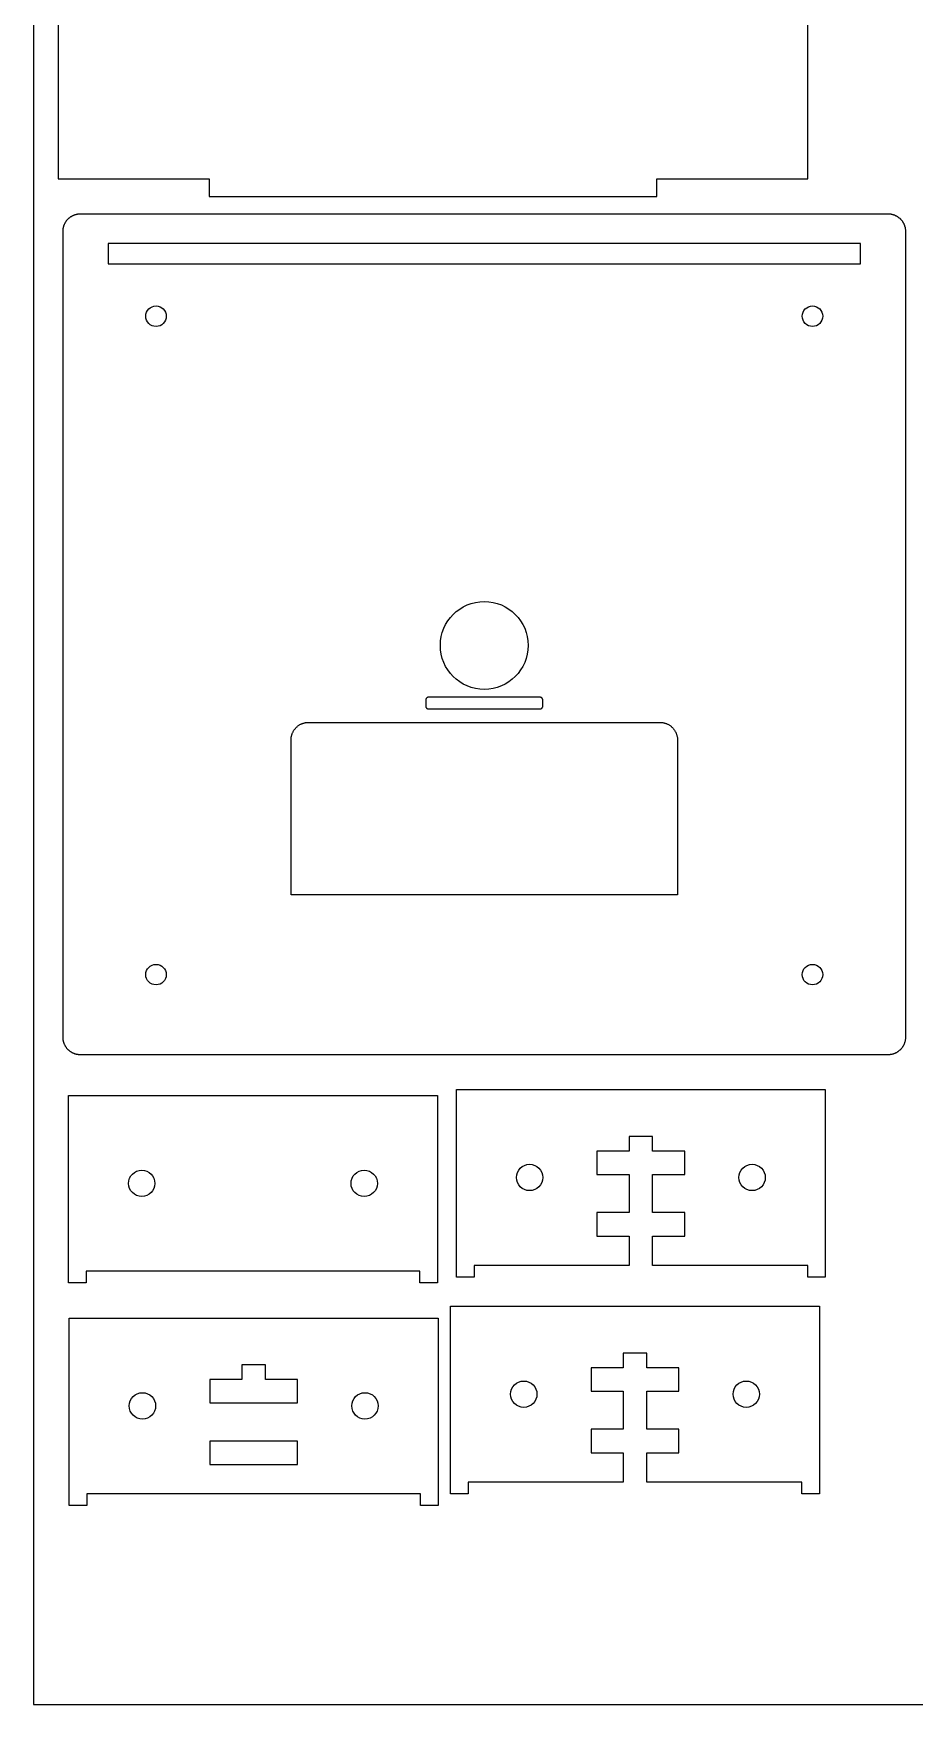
# Model space of a CAD drawing. Extents: x 401 to 901, y 2213 to 3013.
# Drawn here: x 401 to 551.5, y 2213 to 2498.3 of the extents above; entities that cross this region are included whole.
import ezdxf

# ---------------------------------------------------------------- set-up
doc = ezdxf.new("R2010")
doc.units = 0
doc.layers.add('CORTE_LASER$CORTE', color=7, linetype='CONTINUOUS')

msp = doc.modelspace()

# ---------------------------------------------------------------- linework, layer by layer
at = {"layer": 'CORTE_LASER$CORTE'}
for p, q in [((401, 3013), (401, 2213)), ((405.25, 2732.5), (405.25, 2473.5)), ((533.25, 2473.5), (533.25, 2732.5)), ((405.25, 2473.5), (419.25, 2473.5)), ((419.25, 2473.5), (431, 2473.5)), ((431, 2473.5), (431, 2470.5)), ((507.5, 2470.5), (507.5, 2473.5)), ((507.5, 2473.5), (519.25, 2473.5)), ((519.25, 2473.5), (533.25, 2473.5)), ((431, 2470.5), (507.5, 2470.5)), ((406.16, 2465.47), (406.14, 2465.4)), ((406.18, 2465.53), (406.16, 2465.47)), ((406.21, 2465.6), (406.18, 2465.53)), ((406.24, 2465.67), (406.21, 2465.6)), ((406.27, 2465.74), (406.24, 2465.67)), ((406.3, 2465.81), (406.27, 2465.74)), ((406.34, 2465.88), (406.3, 2465.81)), ((406.37, 2465.94), (406.34, 2465.88)), ((406.41, 2466.01), (406.37, 2465.94)), ((406.45, 2466.08), (406.41, 2466.01)), ((406.49, 2466.14), (406.45, 2466.08)), ((406.53, 2466.21), (406.49, 2466.14)), ((406.58, 2466.27), (406.53, 2466.21)), ((406.62, 2466.33), (406.58, 2466.27)), ((406.67, 2466.39), (406.62, 2466.33)), ((406.72, 2466.45), (406.67, 2466.39)), ((406.77, 2466.51), (406.72, 2466.45)), ((406.82, 2466.57), (406.77, 2466.51)), ((406.88, 2466.62), (406.82, 2466.57)), ((406.93, 2466.68), (406.88, 2466.62)), ((406.99, 2466.73), (406.93, 2466.68)), ((407.05, 2466.78), (406.99, 2466.73)), ((407.11, 2466.83), (407.05, 2466.78)), ((407.17, 2466.88), (407.11, 2466.83)), ((407.23, 2466.92), (407.17, 2466.88)), ((407.29, 2466.97), (407.23, 2466.92)), ((407.36, 2467.01), (407.29, 2466.97)), ((407.42, 2467.05), (407.36, 2467.01)), ((407.49, 2467.09), (407.42, 2467.05)), ((407.56, 2467.13), (407.49, 2467.09)), ((407.62, 2467.16), (407.56, 2467.13)), ((407.69, 2467.2), (407.62, 2467.16)), ((407.76, 2467.23), (407.69, 2467.2)), ((407.83, 2467.26), (407.76, 2467.23)), ((407.9, 2467.29), (407.83, 2467.26)), ((407.97, 2467.32), (407.9, 2467.29)), ((408.03, 2467.34), (407.97, 2467.32)), ((408.1, 2467.36), (408.03, 2467.34)), ((408.17, 2467.38), (408.1, 2467.36)), ((408.24, 2467.4), (408.17, 2467.38)), ((408.31, 2467.42), (408.24, 2467.4)), ((408.38, 2467.44), (408.31, 2467.42)), ((408.45, 2467.45), (408.38, 2467.44)), ((408.52, 2467.46), (408.45, 2467.45)), ((408.59, 2467.47), (408.52, 2467.46)), ((408.66, 2467.48), (408.59, 2467.47)), ((408.73, 2467.49), (408.66, 2467.48)), ((408.8, 2467.49), (408.73, 2467.49)), ((408.87, 2467.5), (408.8, 2467.49)), ((408.93, 2467.5), (408.87, 2467.5)), ((409, 2467.5), (408.93, 2467.5)), ((547, 2467.5), (409, 2467.5)), ((547.07, 2467.5), (547, 2467.5)), ((547.13, 2467.5), (547.07, 2467.5)), ((547.2, 2467.49), (547.13, 2467.5)), ((547.27, 2467.49), (547.2, 2467.49)), ((547.34, 2467.48), (547.27, 2467.49)), ((547.41, 2467.47), (547.34, 2467.48)), ((547.48, 2467.46), (547.41, 2467.47)), ((547.55, 2467.45), (547.48, 2467.46)), ((547.62, 2467.44), (547.55, 2467.45)), ((547.69, 2467.42), (547.62, 2467.44)), ((547.76, 2467.4), (547.69, 2467.42)), ((547.83, 2467.38), (547.76, 2467.4)), ((547.9, 2467.36), (547.83, 2467.38)), ((547.97, 2467.34), (547.9, 2467.36)), ((548.03, 2467.32), (547.97, 2467.34)), ((548.1, 2467.29), (548.03, 2467.32)), ((548.17, 2467.26), (548.1, 2467.29)), ((548.24, 2467.23), (548.17, 2467.26)), ((548.31, 2467.2), (548.24, 2467.23)), ((548.38, 2467.16), (548.31, 2467.2)), ((548.44, 2467.13), (548.38, 2467.16)), ((548.51, 2467.09), (548.44, 2467.13)), ((548.58, 2467.05), (548.51, 2467.09)), ((548.64, 2467.01), (548.58, 2467.05)), ((548.71, 2466.97), (548.64, 2467.01)), ((548.77, 2466.92), (548.71, 2466.97)), ((548.83, 2466.88), (548.77, 2466.92)), ((548.89, 2466.83), (548.83, 2466.88)), ((548.95, 2466.78), (548.89, 2466.83)), ((549.01, 2466.73), (548.95, 2466.78)), ((549.07, 2466.68), (549.01, 2466.73)), ((549.12, 2466.62), (549.07, 2466.68)), ((549.18, 2466.57), (549.12, 2466.62)), ((549.23, 2466.51), (549.18, 2466.57)), ((549.28, 2466.45), (549.23, 2466.51)), ((549.33, 2466.39), (549.28, 2466.45)), ((549.38, 2466.33), (549.33, 2466.39)), ((549.42, 2466.27), (549.38, 2466.33)), ((549.47, 2466.21), (549.42, 2466.27)), ((549.51, 2466.14), (549.47, 2466.21)), ((549.55, 2466.08), (549.51, 2466.14)), ((549.59, 2466.01), (549.55, 2466.08)), ((549.63, 2465.94), (549.59, 2466.01)), ((549.66, 2465.88), (549.63, 2465.94)), ((549.7, 2465.81), (549.66, 2465.88)), ((549.73, 2465.74), (549.7, 2465.81)), ((549.76, 2465.67), (549.73, 2465.74)), ((549.79, 2465.6), (549.76, 2465.67)), ((549.82, 2465.53), (549.79, 2465.6)), ((549.84, 2465.47), (549.82, 2465.53)), ((549.86, 2465.4), (549.84, 2465.47)), ((406.01, 2464.7), (406, 2464.63)), ((406, 2464.63), (406, 2464.57)), ((406, 2464.57), (406, 2464.5)), ((406, 2464.5), (406, 2327)), ((406.02, 2464.84), (406.01, 2464.77)), ((406.01, 2464.77), (406.01, 2464.7)), ((406.03, 2464.91), (406.02, 2464.84)), ((406.04, 2464.98), (406.03, 2464.91)), ((406.05, 2465.05), (406.04, 2464.98)), ((406.06, 2465.12), (406.05, 2465.05)), ((406.08, 2465.19), (406.06, 2465.12)), ((406.1, 2465.26), (406.08, 2465.19)), ((406.12, 2465.33), (406.1, 2465.26)), ((406.14, 2465.4), (406.12, 2465.33)), ((549.88, 2465.33), (549.86, 2465.4)), ((549.9, 2465.26), (549.88, 2465.33)), ((549.92, 2465.19), (549.9, 2465.26)), ((549.94, 2465.12), (549.92, 2465.19)), ((549.95, 2465.05), (549.94, 2465.12)), ((549.96, 2464.98), (549.95, 2465.05)), ((549.97, 2464.91), (549.96, 2464.98)), ((549.98, 2464.84), (549.97, 2464.91)), ((549.99, 2464.77), (549.98, 2464.84)), ((549.99, 2464.7), (549.99, 2464.77)), ((550, 2464.63), (549.99, 2464.7)), ((550, 2464.57), (550, 2464.63)), ((550, 2464.5), (550, 2464.57)), ((550, 2327), (550, 2464.5)), ((542.25, 2462.5), (413.75, 2462.5)), ((413.75, 2462.5), (413.75, 2459)), ((542.25, 2459), (542.25, 2462.5)), ((413.75, 2459), (542.25, 2459)), ((406, 2327), (406, 2326.93)), ((406, 2326.93), (406, 2326.87)), ((406, 2326.87), (406.01, 2326.8)), ((406.01, 2326.8), (406.01, 2326.73)), ((406.01, 2326.73), (406.02, 2326.66)), ((406.02, 2326.66), (406.03, 2326.59)), ((406.03, 2326.59), (406.04, 2326.52)), ((406.04, 2326.52), (406.05, 2326.45)), ((406.05, 2326.45), (406.06, 2326.38)), ((406.06, 2326.38), (406.08, 2326.31)), ((406.08, 2326.31), (406.1, 2326.24)), ((406.1, 2326.24), (406.12, 2326.17)), ((406.12, 2326.17), (406.14, 2326.1)), ((406.14, 2326.1), (406.16, 2326.03)), ((406.16, 2326.03), (406.18, 2325.97)), ((406.18, 2325.97), (406.21, 2325.9)), ((406.21, 2325.9), (406.24, 2325.83)), ((406.24, 2325.83), (406.27, 2325.76)), ((406.27, 2325.76), (406.3, 2325.69)), ((406.3, 2325.69), (406.34, 2325.62)), ((406.34, 2325.62), (406.37, 2325.56)), ((549.63, 2325.56), (549.66, 2325.62)), ((549.66, 2325.62), (549.7, 2325.69)), ((549.7, 2325.69), (549.73, 2325.76)), ((549.73, 2325.76), (549.76, 2325.83)), ((549.76, 2325.83), (549.79, 2325.9)), ((549.79, 2325.9), (549.82, 2325.97)), ((549.82, 2325.97), (549.84, 2326.03)), ((549.84, 2326.03), (549.86, 2326.1)), ((549.86, 2326.1), (549.88, 2326.17)), ((549.88, 2326.17), (549.9, 2326.24)), ((549.9, 2326.24), (549.92, 2326.31)), ((549.92, 2326.31), (549.94, 2326.38)), ((549.94, 2326.38), (549.95, 2326.45)), ((549.95, 2326.45), (549.96, 2326.52)), ((549.96, 2326.52), (549.97, 2326.59)), ((549.97, 2326.59), (549.98, 2326.66)), ((549.98, 2326.66), (549.99, 2326.73)), ((549.99, 2326.8), (550, 2326.87)), ((549.99, 2326.73), (549.99, 2326.8)), ((550, 2326.93), (550, 2327)), ((550, 2326.87), (550, 2326.93)), ((406.37, 2325.56), (406.41, 2325.49)), ((406.41, 2325.49), (406.45, 2325.42)), ((406.45, 2325.42), (406.49, 2325.36)), ((406.49, 2325.36), (406.53, 2325.29)), ((406.53, 2325.29), (406.58, 2325.23)), ((406.58, 2325.23), (406.62, 2325.17)), ((406.62, 2325.17), (406.67, 2325.11)), ((406.67, 2325.11), (406.72, 2325.05)), ((406.72, 2325.05), (406.77, 2324.99)), ((406.77, 2324.99), (406.82, 2324.93)), ((406.82, 2324.93), (406.88, 2324.88)), ((406.88, 2324.88), (406.93, 2324.82)), ((406.93, 2324.82), (406.99, 2324.77)), ((406.99, 2324.77), (407.05, 2324.72)), ((407.05, 2324.72), (407.11, 2324.67)), ((407.11, 2324.67), (407.17, 2324.62)), ((407.17, 2324.62), (407.23, 2324.58)), ((407.23, 2324.58), (407.29, 2324.53)), ((407.29, 2324.53), (407.36, 2324.49)), ((407.36, 2324.49), (407.42, 2324.45)), ((407.42, 2324.45), (407.49, 2324.41)), ((407.49, 2324.41), (407.56, 2324.37)), ((407.56, 2324.37), (407.62, 2324.34)), ((407.62, 2324.34), (407.69, 2324.3)), ((407.69, 2324.3), (407.76, 2324.27)), ((407.76, 2324.27), (407.83, 2324.24)), ((407.83, 2324.24), (407.9, 2324.21)), ((407.9, 2324.21), (407.97, 2324.18)), ((407.97, 2324.18), (408.03, 2324.16)), ((408.03, 2324.16), (408.1, 2324.14)), ((408.1, 2324.14), (408.17, 2324.12)), ((408.17, 2324.12), (408.24, 2324.1)), ((408.24, 2324.1), (408.31, 2324.08)), ((408.31, 2324.08), (408.38, 2324.06)), ((408.38, 2324.06), (408.45, 2324.05)), ((408.45, 2324.05), (408.52, 2324.04)), ((408.52, 2324.04), (408.59, 2324.03)), ((408.59, 2324.03), (408.66, 2324.02)), ((408.66, 2324.02), (408.73, 2324.01)), ((408.73, 2324.01), (408.8, 2324.01)), ((408.8, 2324.01), (408.87, 2324)), ((408.87, 2324), (408.93, 2324)), ((408.93, 2324), (409, 2324)), ((409, 2324), (547, 2324)), ((547, 2324), (547.07, 2324)), ((547.07, 2324), (547.13, 2324)), ((547.13, 2324), (547.2, 2324.01)), ((547.2, 2324.01), (547.27, 2324.01)), ((547.27, 2324.01), (547.34, 2324.02)), ((547.34, 2324.02), (547.41, 2324.03)), ((547.41, 2324.03), (547.48, 2324.04)), ((547.48, 2324.04), (547.55, 2324.05)), ((547.55, 2324.05), (547.62, 2324.06)), ((547.62, 2324.06), (547.69, 2324.08)), ((547.69, 2324.08), (547.76, 2324.1)), ((547.76, 2324.1), (547.83, 2324.12)), ((547.83, 2324.12), (547.9, 2324.14)), ((547.9, 2324.14), (547.97, 2324.16)), ((547.97, 2324.16), (548.03, 2324.18)), ((548.03, 2324.18), (548.1, 2324.21)), ((548.1, 2324.21), (548.17, 2324.24)), ((548.17, 2324.24), (548.24, 2324.27)), ((548.24, 2324.27), (548.31, 2324.3)), ((548.31, 2324.3), (548.38, 2324.34)), ((548.38, 2324.34), (548.44, 2324.37)), ((548.44, 2324.37), (548.51, 2324.41)), ((548.51, 2324.41), (548.58, 2324.45)), ((548.58, 2324.45), (548.64, 2324.49)), ((548.64, 2324.49), (548.71, 2324.53)), ((548.71, 2324.53), (548.77, 2324.58)), ((548.77, 2324.58), (548.83, 2324.62)), ((548.83, 2324.62), (548.89, 2324.67)), ((548.89, 2324.67), (548.95, 2324.72)), ((548.95, 2324.72), (549.01, 2324.77)), ((549.01, 2324.77), (549.07, 2324.82)), ((549.07, 2324.82), (549.12, 2324.88)), ((549.12, 2324.88), (549.18, 2324.93)), ((549.18, 2324.93), (549.23, 2324.99)), ((549.23, 2324.99), (549.28, 2325.05)), ((549.28, 2325.05), (549.33, 2325.11)), ((549.33, 2325.11), (549.38, 2325.17)), ((549.38, 2325.17), (549.42, 2325.23)), ((549.42, 2325.23), (549.47, 2325.29)), ((549.47, 2325.29), (549.51, 2325.36)), ((549.51, 2325.36), (549.55, 2325.42)), ((549.55, 2325.42), (549.59, 2325.49)), ((549.59, 2325.49), (549.63, 2325.56)), ((473.25, 2288), (473.25, 2318)), ((473.25, 2318), (536.25, 2318)), ((536.25, 2318), (536.25, 2288)), ((407, 2287), (407, 2317)), ((407, 2317), (470, 2317)), ((470, 2317), (470, 2287)), ((506.75, 2310), (502.75, 2310)), ((502.75, 2310), (502.75, 2307.5)), ((506.75, 2307.5), (506.75, 2310)), ((502.75, 2307.5), (497.25, 2307.5)), ((497.25, 2307.5), (497.25, 2303.5)), ((512.25, 2307.5), (506.75, 2307.5)), ((512.25, 2303.5), (512.25, 2307.5)), ((497.25, 2303.5), (502.75, 2303.5)), ((502.75, 2303.5), (502.75, 2297)), ((506.75, 2297), (506.75, 2303.5)), ((506.75, 2303.5), (512.25, 2303.5)), ((502.75, 2297), (497.25, 2297)), ((497.25, 2297), (497.25, 2293)), ((512.25, 2297), (506.75, 2297)), ((512.25, 2293), (512.25, 2297)), ((497.25, 2293), (502.75, 2293)), ((502.75, 2293), (502.75, 2288)), ((506.75, 2288), (506.75, 2293)), ((506.75, 2293), (512.25, 2293)), ((407, 2285), (407, 2287)), ((467, 2287), (410, 2287)), ((410, 2287), (410, 2285)), ((467, 2285), (467, 2287)), ((470, 2287), (470, 2285)), ((473.25, 2286), (473.25, 2288)), ((476.25, 2286), (473.25, 2286)), ((502.75, 2288), (476.25, 2288)), ((476.25, 2288), (476.25, 2286)), ((533.25, 2288), (506.75, 2288)), ((533.25, 2286), (533.25, 2288)), ((536.25, 2286), (533.25, 2286)), ((536.25, 2288), (536.25, 2286)), ((410, 2285), (407, 2285)), ((470, 2285), (467, 2285)), ((472.25, 2251), (472.25, 2281)), ((472.25, 2281), (535.25, 2281)), ((535.25, 2281), (535.25, 2251)), ((407.12, 2249), (407.12, 2279)), ((407.12, 2279), (470.12, 2279)), ((470.12, 2279), (470.12, 2249)), ((505.75, 2273), (501.75, 2273)), ((501.75, 2273), (501.75, 2270.5)), ((505.75, 2270.5), (505.75, 2273)), ((440.62, 2271), (436.62, 2271)), ((436.62, 2271), (436.62, 2268.5)), ((440.62, 2268.5), (440.62, 2271)), ((501.75, 2270.5), (496.25, 2270.5)), ((496.25, 2270.5), (496.25, 2266.5)), ((511.25, 2270.5), (505.75, 2270.5)), ((511.25, 2266.5), (511.25, 2270.5)), ((436.62, 2268.5), (431.12, 2268.5)), ((431.12, 2268.5), (431.12, 2264.5)), ((446.12, 2268.5), (440.62, 2268.5)), ((446.12, 2264.5), (446.12, 2268.5)), ((496.25, 2266.5), (501.75, 2266.5)), ((501.75, 2266.5), (501.75, 2260)), ((505.75, 2260), (505.75, 2266.5)), ((505.75, 2266.5), (511.25, 2266.5)), ((431.12, 2264.5), (436.62, 2264.5)), ((436.62, 2264.5), (440.62, 2264.5)), ((440.62, 2264.5), (446.12, 2264.5)), ((501.75, 2260), (496.25, 2260)), ((496.25, 2260), (496.25, 2256)), ((511.25, 2260), (505.75, 2260)), ((511.25, 2256), (511.25, 2260)), ((440.62, 2258), (431.12, 2258)), ((431.12, 2258), (431.12, 2254)), ((446.12, 2258), (440.62, 2258)), ((446.12, 2254), (446.12, 2258)), ((496.25, 2256), (501.75, 2256)), ((501.75, 2256), (501.75, 2251)), ((505.75, 2251), (505.75, 2256)), ((505.75, 2256), (511.25, 2256)), ((431.12, 2254), (440.62, 2254)), ((440.62, 2254), (446.12, 2254)), ((407.12, 2247), (407.12, 2249)), ((467.12, 2249), (410.12, 2249)), ((410.12, 2249), (410.12, 2247)), ((467.12, 2247), (467.12, 2249)), ((470.12, 2249), (470.12, 2247)), ((472.25, 2249), (472.25, 2251)), ((475.25, 2249), (472.25, 2249)), ((501.75, 2251), (475.25, 2251)), ((475.25, 2251), (475.25, 2249)), ((532.25, 2251), (505.75, 2251)), ((532.25, 2249), (532.25, 2251)), ((535.25, 2249), (532.25, 2249)), ((535.25, 2251), (535.25, 2249)), ((410.12, 2247), (407.12, 2247)), ((470.12, 2247), (467.12, 2247)), ((401, 2213), (901, 2213))]:
    msp.add_line(p, q, dxfattribs=at)
for points in [[(468, 2383.5), (468, 2383.48), (468, 2383.47), (468, 2383.45), (468, 2383.43), (468.01, 2383.42), (468.01, 2383.4), (468.01, 2383.38), (468.02, 2383.37), (468.02, 2383.35), (468.03, 2383.33), (468.03, 2383.32), (468.04, 2383.3), (468.05, 2383.29), (468.06, 2383.27), (468.06, 2383.25), (468.07, 2383.24), (468.08, 2383.23), (468.09, 2383.21), (468.1, 2383.2), (468.11, 2383.18), (468.12, 2383.17), (468.13, 2383.16), (468.15, 2383.15), (468.16, 2383.13), (468.17, 2383.12), (468.18, 2383.11), (468.2, 2383.1), (468.21, 2383.09), (468.23, 2383.08), (468.24, 2383.07), (468.25, 2383.06), (468.27, 2383.06), (468.29, 2383.05), (468.3, 2383.04), (468.32, 2383.03), (468.33, 2383.03), (468.35, 2383.02), (468.37, 2383.02), (468.38, 2383.01), (468.4, 2383.01), (468.42, 2383.01), (468.43, 2383), (468.45, 2383), (468.47, 2383), (468.48, 2383), (468.5, 2383), (487.5, 2383), (487.52, 2383), (487.53, 2383), (487.55, 2383), (487.57, 2383), (487.58, 2383.01), (487.6, 2383.01), (487.62, 2383.01), (487.63, 2383.02), (487.65, 2383.02), (487.67, 2383.03), (487.68, 2383.03), (487.7, 2383.04), (487.71, 2383.05), (487.73, 2383.06), (487.75, 2383.06), (487.76, 2383.07), (487.77, 2383.08), (487.79, 2383.09), (487.8, 2383.1), (487.82, 2383.11), (487.83, 2383.12), (487.84, 2383.13), (487.85, 2383.15), (487.87, 2383.16), (487.88, 2383.17), (487.89, 2383.18), (487.9, 2383.2), (487.91, 2383.21), (487.92, 2383.23), (487.93, 2383.24), (487.94, 2383.25), (487.94, 2383.27), (487.95, 2383.29), (487.96, 2383.3), (487.97, 2383.32), (487.97, 2383.33), (487.98, 2383.35), (487.98, 2383.37), (487.99, 2383.38), (487.99, 2383.4), (487.99, 2383.42), (488, 2383.43), (488, 2383.45), (488, 2383.47), (488, 2383.48), (488, 2383.5), (488, 2384.5), (488, 2384.52), (488, 2384.53), (488, 2384.55), (488, 2384.57), (487.99, 2384.58), (487.99, 2384.6), (487.99, 2384.62), (487.98, 2384.63), (487.98, 2384.65), (487.97, 2384.67), (487.97, 2384.68), (487.96, 2384.7), (487.95, 2384.71), (487.94, 2384.73), (487.94, 2384.75), (487.93, 2384.76), (487.92, 2384.77), (487.91, 2384.79), (487.9, 2384.8), (487.89, 2384.82), (487.88, 2384.83), (487.87, 2384.84), (487.85, 2384.85), (487.84, 2384.87), (487.83, 2384.88), (487.82, 2384.89), (487.8, 2384.9), (487.79, 2384.91), (487.77, 2384.92), (487.76, 2384.93), (487.75, 2384.94), (487.73, 2384.94), (487.71, 2384.95), (487.7, 2384.96), (487.68, 2384.97), (487.67, 2384.97), (487.65, 2384.98), (487.63, 2384.98), (487.62, 2384.99), (487.6, 2384.99), (487.58, 2384.99), (487.57, 2385), (487.55, 2385), (487.53, 2385), (487.52, 2385), (487.5, 2385), (468.5, 2385), (468.48, 2385), (468.47, 2385), (468.45, 2385), (468.43, 2385), (468.42, 2384.99), (468.4, 2384.99), (468.38, 2384.99), (468.37, 2384.98), (468.35, 2384.98), (468.33, 2384.97), (468.32, 2384.97), (468.3, 2384.96), (468.29, 2384.95), (468.27, 2384.94), (468.25, 2384.94), (468.24, 2384.93), (468.23, 2384.92), (468.21, 2384.91), (468.2, 2384.9), (468.18, 2384.89), (468.17, 2384.88), (468.16, 2384.87), (468.15, 2384.85), (468.13, 2384.84), (468.12, 2384.83), (468.11, 2384.82), (468.1, 2384.8), (468.09, 2384.79), (468.08, 2384.77), (468.07, 2384.76), (468.06, 2384.75), (468.06, 2384.73), (468.05, 2384.71), (468.04, 2384.7), (468.03, 2384.68), (468.03, 2384.67), (468.02, 2384.65), (468.02, 2384.63), (468.01, 2384.62), (468.01, 2384.6), (468.01, 2384.58), (468, 2384.57), (468, 2384.55), (468, 2384.53), (468, 2384.52), (468, 2384.5)], [(511, 2377.71), (511, 2351.27), (445, 2351.27), (445, 2377.71), (445.01, 2377.81), (445.01, 2377.92), (445.02, 2378.02), (445.03, 2378.12), (445.05, 2378.22), (445.07, 2378.32), (445.09, 2378.42), (445.12, 2378.52), (445.14, 2378.62), (445.18, 2378.72), (445.21, 2378.81), (445.25, 2378.91), (445.29, 2379), (445.34, 2379.09), (445.39, 2379.18), (445.44, 2379.27), (445.5, 2379.36), (445.55, 2379.44), (445.61, 2379.52), (445.68, 2379.61), (445.74, 2379.68), (445.81, 2379.76), (445.88, 2379.83), (445.96, 2379.9), (446.03, 2379.97), (446.11, 2380.04), (446.19, 2380.1), (446.27, 2380.16), (446.36, 2380.22), (446.45, 2380.28), (446.53, 2380.33), (446.62, 2380.38), (446.72, 2380.42), (446.81, 2380.46), (446.9, 2380.5), (447, 2380.54), (447.1, 2380.57), (447.19, 2380.6), (447.29, 2380.63), (447.39, 2380.65), (447.49, 2380.67), (447.6, 2380.68), (447.7, 2380.7), (447.8, 2380.7), (447.9, 2380.71), (448, 2380.71), (508, 2380.71), (508.11, 2380.71), (508.21, 2380.7), (508.31, 2380.7), (508.41, 2380.68), (508.51, 2380.67), (508.61, 2380.65), (508.71, 2380.63), (508.81, 2380.6), (508.91, 2380.57), (509.01, 2380.54), (509.1, 2380.5), (509.2, 2380.46), (509.29, 2380.42), (509.38, 2380.38), (509.47, 2380.33), (509.56, 2380.28), (509.65, 2380.22), (509.73, 2380.16), (509.82, 2380.1), (509.9, 2380.04), (509.98, 2379.97), (510.05, 2379.9), (510.13, 2379.83), (510.2, 2379.76), (510.27, 2379.68), (510.33, 2379.61), (510.39, 2379.52), (510.45, 2379.44), (510.51, 2379.36), (510.57, 2379.27), (510.62, 2379.18), (510.67, 2379.09), (510.71, 2379), (510.76, 2378.91), (510.79, 2378.81), (510.83, 2378.72), (510.86, 2378.62), (510.89, 2378.52), (510.92, 2378.42), (510.94, 2378.32), (510.96, 2378.22), (510.98, 2378.12), (510.99, 2378.02), (511, 2377.92), (511, 2377.81)]]:
    msp.add_lwpolyline(points, close=True, dxfattribs=at)
for centre, radius in [((421.94, 2450.06), 1.75), ((534.06, 2450.06), 1.75), ((478, 2393.85), 7.5), ((421.94, 2337.64), 1.75), ((534.06, 2337.64), 1.75), ((419.5, 2302), 2.25), ((457.5, 2302), 2.25), ((485.75, 2303), 2.25), ((523.75, 2303), 2.25), ((419.62, 2264), 2.25), ((457.63, 2264), 2.25), ((484.75, 2266), 2.25), ((522.75, 2266), 2.25)]:
    msp.add_circle(centre, radius, dxfattribs=at)

doc.saveas('drawing.dxf')
